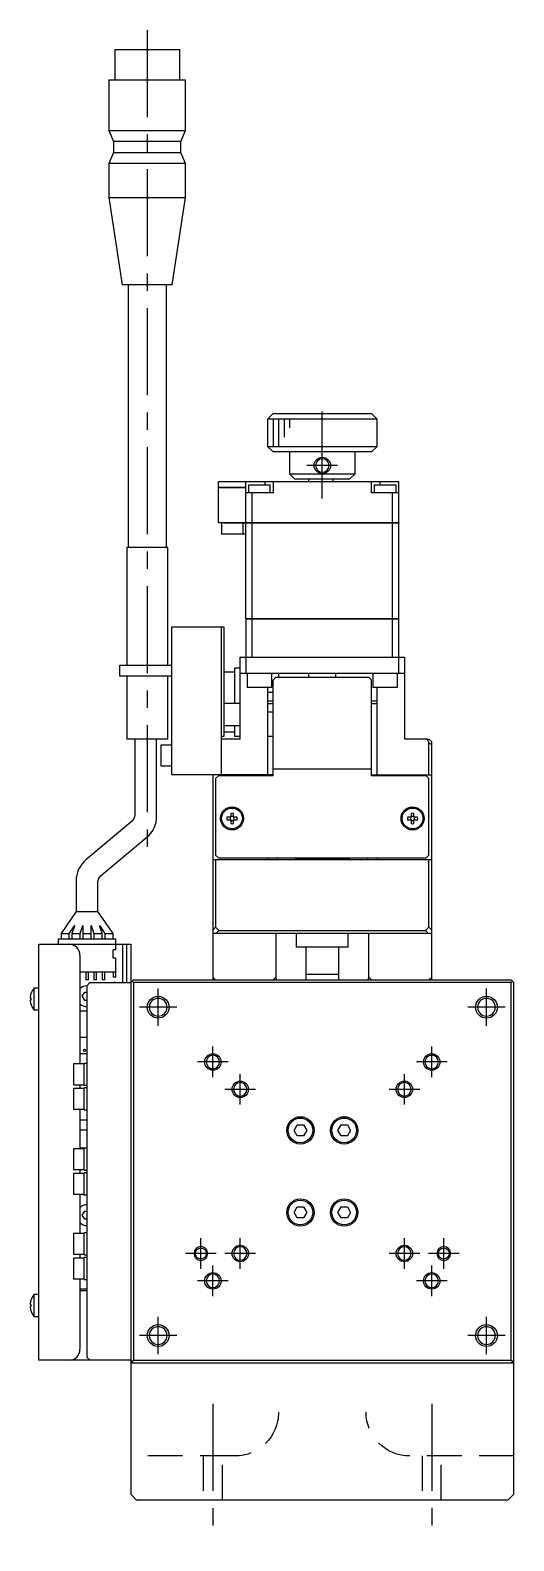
# Model space of a CAD drawing. Extents: x 0 to 797, y -8 to 680.
# Drawn here: x 296.9 to 385.2, y 2.5 to 278.5 of the extents above; entities that cross this region are included whole.
import ezdxf

# ---------------------------------------------------------------- set-up
doc = ezdxf.new("R2010")
doc.units = 0
doc.header["$LTSCALE"] = 0.5
doc.linetypes.add('CENTER', pattern=[50.8, 31.75, -6.35, 6.35, -6.35])
doc.linetypes.add('DASHED', pattern=[19.05, 12.7, -6.35])
for name, color, linetype in [('MSM_CENTER', 1, 'CENTER'), ('MSM_CONTINUOUS', 7, 'CONTINUOUS'), ('MSM_DASHED', 4, 'DASHED'), ('MSM_NARROW', 5, 'CONTINUOUS')]:
    doc.layers.add(name, color=color, linetype=linetype)

msp = doc.modelspace()

# ---------------------------------------------------------------- linework, layer by layer
at = {"layer": 'MSM_CENTER'}
for p, q in [((318.244951, 278.55), (318.244951, 127.45)), ((350.24491, 193.000101), (350.24491, 211.000101)), ((353.04496, 199), (347.44496, 199)), ((320.244951, 96.6), (320.244951, 103.4)), ((380.244951, 96.6), (380.244951, 103.4)), ((323.644951, 100), (316.844951, 100)), ((383.644951, 100), (376.844951, 100)), ((330.244951, 87.2), (330.244951, 92.8)), ((370.244951, 87.2), (370.244951, 92.8)), ((333.044951, 90), (327.444951, 90)), ((373.044951, 90), (367.444951, 90)), ((335.244951, 82.2), (335.244951, 87.8)), ((365.244951, 82.2), (365.244951, 87.8)), ((338.044951, 85), (332.444951, 85)), ((368.044951, 85), (362.444951, 85)), ((328.044951, 52.2), (328.044951, 57.8)), ((335.244951, 52.2), (335.244951, 57.8)), ((365.244951, 52.2), (365.244951, 57.8)), ((372.444951, 52.2), (372.444951, 57.8)), ((330.844951, 55), (325.244951, 55)), ((330.244951, 47.2), (330.244951, 52.8)), ((338.044951, 55), (332.444951, 55)), ((368.044951, 55), (362.444951, 55)), ((375.244951, 55), (369.644951, 55)), ((370.244951, 47.2), (370.244951, 52.8)), ((333.044951, 50), (327.444951, 50)), ((373.044951, 50), (367.444951, 50)), ((320.244951, 36.6), (320.244951, 43.4)), ((380.244951, 36.6), (380.244951, 43.4)), ((323.644951, 40), (316.844951, 40)), ((383.644951, 40), (376.844951, 40)), ((330.244951, 27.5), (330.244951, 2.5)), ((370.244951, 27.5), (370.244951, 2.5))]:
    msp.add_line(p, q, dxfattribs=at)
at = {"layer": 'MSM_CONTINUOUS'}
for p, q in [((312.294951, 275), (324.194951, 275)), ((312.294951, 275), (312.294951, 269.5)), ((324.194951, 269.5), (324.194951, 275)), ((311.244951, 269.5), (325.244951, 269.5)), ((311.244951, 269.5), (311.244951, 260.2)), ((325.244951, 260.2), (325.244951, 269.5)), ((311.244951, 260.2), (325.244951, 260.2)), ((311.244951, 260.2), (312.094951, 258.2)), ((324.394951, 258.2), (325.244951, 260.2)), ((324.394951, 258.2), (312.094951, 258.2)), ((312.094951, 258.2), (312.094951, 256.2)), ((324.394951, 256.2), (324.394951, 258.2)), ((312.094951, 256.2), (311.244951, 254.2)), ((325.244951, 254.2), (311.244951, 254.2)), ((311.244951, 254.2), (311.244951, 248)), ((312.094951, 256.2), (324.394951, 256.2)), ((325.244951, 254.2), (324.394951, 256.2)), ((325.244951, 248), (325.244951, 254.2)), ((311.244951, 248), (325.244951, 248)), ((311.244951, 248), (313.674951, 232)), ((322.814951, 232), (325.244951, 248)), ((322.814951, 232), (313.674951, 232)), ((314.744951, 232), (314.744951, 184)), ((321.744951, 184), (321.744951, 232)), ((341.244951, 208.5), (340.244951, 207.5)), ((360.244951, 207.5), (340.244951, 207.5)), ((340.244951, 207.5), (340.244951, 202.5)), ((341.244951, 208.5), (359.244951, 208.5)), ((360.244951, 207.5), (359.244951, 208.5)), ((360.244951, 202.5), (360.244951, 207.5)), ((340.244951, 202.5), (360.244951, 202.5)), ((340.244951, 202.5), (341.244951, 201.5)), ((359.244951, 201.5), (360.244951, 202.5)), ((359.244951, 201.5), (341.244951, 201.5)), ((344.244951, 201.5), (344.244951, 197.5)), ((356.244951, 197.5), (356.244951, 201.5)), ((331.244951, 195), (331.244951, 196)), ((364.244951, 196), (331.244951, 196)), ((336.244951, 188.5), (336.244951, 196)), ((339.744951, 196), (339.744951, 195.5)), ((341.244951, 196), (341.244951, 194)), ((345.244951, 196.5), (344.244951, 197.5)), ((344.244951, 197.5), (356.244951, 197.5)), ((355.244951, 196.5), (345.244951, 196.5)), ((347.744951, 196.5), (347.744951, 196)), ((352.244951, 196), (352.244951, 196.5)), ((356.244951, 197.5), (355.244951, 196.5)), ((359.244951, 194), (359.244951, 196)), ((360.744951, 196), (360.744951, 195.5)), ((364.244951, 188.5), (364.244951, 196)), ((331.244951, 195), (336.244951, 195)), ((331.244951, 188.5), (331.244951, 194.99)), ((336.244951, 194.99), (331.244951, 194.99)), ((331.254951, 195), (331.254951, 194.99)), ((341.244951, 194), (336.244951, 194)), ((336.744951, 195.5), (336.744951, 194)), ((336.744951, 195.5), (340.744951, 195.5)), ((337.399719, 188.5), (337.399719, 194)), ((340.744951, 194), (340.744951, 195.5)), ((364.244951, 194), (359.244951, 194)), ((359.744951, 195.5), (359.744951, 194)), ((359.744951, 195.5), (363.744951, 195.5)), ((363.090184, 188.5), (363.090184, 194)), ((363.744951, 194), (363.744951, 195.5)), ((364.244951, 188.5), (331.244951, 188.5)), ((331.844951, 188.5), (331.844951, 186.5)), ((332.244951, 188.49), (332.244951, 188.5)), ((364.244951, 188.49), (332.244951, 188.49)), ((335.744951, 188.49), (335.744951, 186.5)), ((336.244951, 171), (336.244951, 188.49)), ((336.254951, 188.5), (336.254951, 188.49)), ((337.399719, 171), (337.399719, 188.49)), ((337.403612, 188.5), (337.403612, 188.49)), ((363.086291, 188.5), (363.086291, 188.49)), ((363.090184, 171), (363.090184, 188.49)), ((364.234951, 188.5), (364.234951, 188.49)), ((364.244951, 171), (364.244951, 188.49)), ((331.844951, 186.5), (336.244951, 186.5)), ((321.994951, 184), (314.494951, 184)), ((314.494951, 184), (314.494951, 162.5)), ((321.994951, 162.5), (321.994951, 184)), ((322.744951, 142.5), (322.744951, 169.5)), ((322.744951, 169.5), (332.244951, 169.5)), ((331.744951, 169.5), (331.744951, 142.5)), ((332.244951, 169.5), (332.244951, 149.5)), ((336.244951, 171), (364.244951, 171)), ((336.244951, 170.99), (336.244951, 161)), ((364.244951, 170.99), (336.244951, 170.99)), ((336.254951, 171), (336.254951, 170.99)), ((337.399719, 164), (337.399719, 170.99)), ((337.403612, 171), (337.403612, 170.99)), ((363.086291, 171), (363.086291, 170.99)), ((363.090184, 164), (363.090184, 170.99)), ((364.234951, 171), (364.234951, 170.99)), ((364.244951, 161), (364.244951, 170.99)), ((335.244951, 164), (365.244951, 164)), ((335.244951, 149.000002), (335.244951, 164)), ((365.244951, 164), (365.244951, 149)), ((313.244951, 160.5), (313.244951, 162.5)), ((313.244951, 162.5), (322.744951, 162.5)), ((322.744951, 160.5), (313.244951, 160.5)), ((314.494951, 160.5), (314.494951, 149)), ((321.994951, 149), (321.994951, 160.5)), ((334.244951, 161.25), (332.244951, 161.25)), ((334.244951, 155.5), (334.244951, 162)), ((334.244951, 162), (335.244951, 162)), ((365.244951, 161), (335.244951, 161)), ((336.494951, 161), (336.494951, 158.5)), ((340.994951, 158.5), (340.994951, 161)), ((341.744951, 160.3), (341.244951, 159.8)), ((341.744951, 160.3), (358.744951, 160.3)), ((342.244951, 161), (342.244951, 160.3)), ((347.744951, 161), (347.744951, 160.3)), ((352.744951, 160.3), (352.744951, 161)), ((359.244951, 159.8), (358.744951, 160.3)), ((359.494951, 161), (359.494951, 158.5)), ((363.994951, 158.5), (363.994951, 161)), ((336.494951, 158.5), (340.994951, 158.5)), ((340.244951, 158.5), (340.244951, 142.3)), ((341.244951, 157.5), (340.244951, 157.5)), ((341.244951, 142.3), (341.244951, 159.8)), ((359.244951, 142.3), (359.244951, 159.8)), ((359.494951, 158.5), (363.994951, 158.5)), ((360.244951, 142.3), (360.244951, 158.5)), ((335.244951, 155.5), (332.244951, 155.5)), ((340.244951, 156), (341.244951, 156)), ((340.244951, 155.5), (341.244951, 155.5)), ((359.244951, 156), (360.244951, 156)), ((359.244951, 155.5), (360.244951, 155.5)), ((340.244951, 154), (341.244951, 154)), ((332.244951, 149.5), (331.744951, 149.5)), ((332.244951, 151.5), (335.244951, 151.5)), ((334.244951, 150.25), (332.244951, 150.25)), ((334.244951, 149.5), (334.244951, 151.5)), ((335.244951, 149.5), (334.244951, 149.5)), ((341.244951, 149.5), (340.244951, 149.5)), ((321.994951, 149), (314.494951, 149)), ((315.969573, 149), (315.969573, 134.89795)), ((319.969573, 134.89795), (319.969573, 149)), ((320.744951, 147.9), (320.744951, 144.1)), ((322.744951, 147.9), (320.744951, 147.9)), ((335.244951, 149.000002), (331.744951, 149.000002)), ((369.438765, 149.000001), (365.244951, 149)), ((369.744951, 148.387628), (369.438765, 149.000001)), ((369.438765, 149.000001), (369.744951, 149)), ((369.744951, 149), (370.244951, 148.5)), ((369.744951, 142.5), (369.744951, 148.387628)), ((370.244951, 147.887628), (369.744951, 148.387628)), ((370.244951, 105), (370.244951, 148.5)), ((320.744951, 144.1), (322.744951, 144.1)), ((341.244951, 142.5), (322.744951, 142.5)), ((330.244951, 142.5), (330.244951, 105)), ((331.244951, 142.3), (330.744951, 141.8)), ((330.744951, 141.8), (330.744951, 127.8)), ((341.244951, 142.3), (331.244951, 142.3)), ((359.244951, 143.5), (341.244951, 143.5)), ((359.244951, 142.5), (370.244951, 142.5)), ((369.244951, 142.3), (359.244951, 142.3)), ((369.744951, 141.8), (369.244951, 142.3)), ((369.744951, 127.8), (369.744951, 141.8)), ((333.504951, 135.419185), (333.504951, 134.74)), ((333.984951, 134.74), (333.984951, 135.419185)), ((366.504951, 135.419185), (366.504951, 134.74)), ((366.984951, 134.74), (366.984951, 135.419185)), ((315.612361, 134.131905), (307.031013, 126.931299)), ((333.504951, 134.74), (332.825767, 134.74)), ((332.825767, 134.26), (333.504951, 134.26)), ((333.504951, 134.26), (333.504951, 133.580816)), ((334.664136, 134.74), (333.984951, 134.74)), ((333.984951, 134.26), (334.664136, 134.26)), ((333.984951, 133.580816), (333.984951, 134.26)), ((366.504951, 134.74), (365.825767, 134.74)), ((365.825767, 134.26), (366.504951, 134.26)), ((366.504951, 134.26), (366.504951, 133.580816)), ((367.664136, 134.74), (366.984951, 134.74)), ((366.984951, 133.580816), (366.984951, 134.26)), ((366.984951, 134.26), (367.664136, 134.26)), ((309.602164, 123.867122), (318.183512, 131.067728)), ((330.244951, 127), (370.244951, 127)), ((330.744951, 127.8), (331.244951, 127.3)), ((330.744951, 127), (330.744951, 114.612373)), ((331.244951, 127.3), (369.244951, 127.3)), ((340.244951, 127.3), (340.244951, 127)), ((341.994951, 127), (341.994951, 127.3)), ((345.244951, 127.3), (345.244951, 127.2)), ((345.244951, 127.2), (355.244951, 127.2)), ((345.244951, 127.2), (345.444951, 127)), ((355.044951, 127), (355.244951, 127.2)), ((355.244951, 127.2), (355.244951, 127.3)), ((358.494951, 127.3), (358.494951, 127)), ((360.244951, 127), (360.244951, 127.3)), ((369.244951, 127.3), (369.744951, 127.8)), ((369.744951, 114.612373), (369.744951, 127)), ((305.244951, 123.101077), (305.244951, 117.5)), ((309.244951, 117.5), (309.244951, 123.101077)), ((305.244951, 117.5), (302.494951, 113.5)), ((305.244951, 117.5), (309.244951, 117.5)), ((311.994951, 113.5), (309.244951, 117.5)), ((302.494951, 113.5), (303.994951, 113.5)), ((302.494951, 113.5), (302.494951, 112.5)), ((303.994951, 113.5), (304.994951, 114.954546)), ((303.994951, 112.5), (303.994951, 113.5)), ((304.994951, 114.954546), (304.494951, 113.5)), ((304.494951, 113.5), (305.994951, 113.5)), ((304.494951, 113.5), (304.494951, 112.5)), ((305.994951, 113.5), (306.494951, 114.954546)), ((305.994951, 112.5), (305.994951, 113.5)), ((306.494951, 114.954546), (306.494951, 112.5)), ((306.494951, 113.5), (307.994951, 113.5)), ((307.994951, 114.954546), (308.494951, 113.5)), ((307.994951, 112.5), (307.994951, 114.954546)), ((308.494951, 113.5), (309.994951, 113.5)), ((308.494951, 113.5), (308.494951, 112.5)), ((309.994951, 113.5), (309.494951, 114.954546)), ((309.494951, 114.954546), (310.494951, 113.5)), ((309.994951, 112.5), (309.994951, 113.5)), ((310.494951, 113.5), (311.994951, 113.5)), ((310.494951, 113.5), (310.494951, 112.5)), ((311.994951, 112.5), (311.994951, 113.5)), ((330.244951, 114.112373), (330.744951, 114.612373)), ((370.244951, 113.5), (330.244951, 113.5)), ((330.744951, 114.612373), (331.357324, 114)), ((331.357324, 114), (330.857324, 113.5)), ((331.357324, 114), (369.132579, 114)), ((341.75967, 113.5), (341.75967, 105.5)), ((345.494951, 113.5), (345.494951, 111)), ((354.994951, 111), (354.994951, 113.5)), ((358.730233, 105.5), (358.730233, 113.5)), ((369.132579, 114), (369.744951, 114.612373)), ((369.632579, 113.5), (369.132579, 114)), ((369.744951, 114.612373), (370.244951, 114.112373)), ((298.444951, 35.5), (298.444951, 111.5)), ((298.444951, 111.5), (315.244951, 111.5)), ((301.994951, 112.5), (301.994951, 111.5)), ((301.994951, 112.5), (312.494951, 112.5)), ((311.994951, 109), (311.994951, 110.5)), ((312.494951, 110.5), (311.994951, 110.5)), ((312.494951, 110.5), (312.494951, 112.5)), ((313.744951, 111.5), (313.744951, 104.5)), ((314.444951, 111.5), (314.444951, 104.5)), ((315.244951, 111.5), (315.244951, 11)), ((354.994951, 111), (345.494951, 111)), ((347.244951, 111), (347.244951, 105)), ((353.244951, 105), (353.244951, 111)), ((305.944951, 109.5), (305.944951, 89.65)), ((312.494951, 109), (311.994951, 109)), ((312.494951, 105.5), (312.494951, 109)), ((305.944951, 106.5), (312.494951, 106.5)), ((305.994951, 105), (305.944951, 105)), ((305.994951, 105), (305.994951, 106.5)), ((306.994951, 106.5), (306.994951, 105)), ((307.494951, 105), (306.994951, 105)), ((307.494951, 105), (307.494951, 106.5)), ((308.494951, 106.5), (308.494951, 105)), ((308.994951, 105), (308.494951, 105)), ((308.994951, 105), (308.994951, 106.5)), ((309.994951, 106.5), (309.994951, 105)), ((310.494951, 105), (309.994951, 105)), ((310.494951, 105), (310.494951, 106.5)), ((311.994951, 106.5), (311.994951, 105.5)), ((312.494951, 105.5), (311.994951, 105.5)), ((315.244951, 104.5), (315.744951, 105)), ((315.744951, 105), (384.744951, 105)), ((330.744951, 105), (330.244951, 105.5)), ((341.75967, 105.5), (341.25967, 105)), ((341.939342, 105), (341.75967, 105.5)), ((353.244956, 106), (347.244946, 106)), ((358.730233, 105.5), (358.550561, 105)), ((359.230233, 105), (358.730233, 105.5)), ((370.244951, 105.5), (369.744951, 105)), ((384.744951, 105), (385.244951, 104.5)), ((296.989219, 102.45), (296.989219, 102.428709)), ((297.546952, 103.5), (297.546952, 99.5)), ((298.444951, 103.5), (297.546952, 103.5)), ((306.378926, 102), (306.811939, 102.75)), ((306.811939, 102.75), (307.244951, 102.75)), ((307.744951, 104.5), (307.244951, 104)), ((307.244951, 36), (307.244951, 104)), ((307.744951, 104.5), (315.244951, 104.5)), ((315.744951, 104.5), (315.494951, 104.75)), ((315.744951, 104.5), (315.744951, 35.5)), ((384.744951, 104.5), (315.744951, 104.5)), ((384.994951, 104.75), (384.744951, 104.5)), ((384.744951, 35.5), (384.744951, 104.5)), ((385.244951, 11), (385.244951, 104.5)), ((296.857476, 101.7), (296.989219, 101.7)), ((296.989219, 101.3), (296.857476, 101.3)), ((296.989219, 101.7), (296.989219, 101.3)), ((296.989219, 100.571291), (296.989219, 100.55)), ((297.546952, 99.5), (298.444951, 99.5)), ((306.811939, 101.25), (306.378926, 102)), ((307.244951, 101.25), (306.811939, 101.25)), ((305.944951, 99.345), (307.244951, 99.345)), ((307.244951, 94.445), (305.944951, 94.445)), ((307.244951, 91.5), (305.944951, 91.5)), ((304.744951, 89.65), (304.744951, 85.85)), ((306.744951, 89.65), (304.744951, 89.65)), ((306.744951, 85.75), (306.744951, 89.75)), ((307.244951, 89.75), (306.744951, 89.75)), ((304.744951, 85.85), (306.744951, 85.85)), ((305.944951, 85.85), (305.944951, 85.15)), ((306.744951, 85.75), (307.244951, 85.75)), ((304.744951, 85.15), (304.744951, 81.35)), ((306.744951, 85.15), (304.744951, 85.15)), ((306.744951, 81.25), (306.744951, 85.25)), ((307.244951, 85.25), (306.744951, 85.25)), ((304.744951, 81.35), (306.744951, 81.35)), ((305.944951, 81.35), (305.944951, 74.15)), ((306.744951, 81.25), (307.244951, 81.25)), ((305.944951, 79.42), (307.244951, 79.42)), ((307.244951, 77.54), (305.944951, 77.54)), ((345.090251, 77.5), (345.667601, 78.5)), ((345.667601, 76.5), (345.090251, 77.5)), ((345.667601, 78.5), (346.822302, 78.5)), ((346.822302, 78.5), (347.399652, 77.5)), ((347.399652, 77.5), (346.822302, 76.5)), ((353.090251, 77.5), (353.667601, 78.5)), ((353.667601, 76.5), (353.090251, 77.5)), ((353.667601, 78.5), (354.822302, 78.5)), ((354.822302, 78.5), (355.399652, 77.5)), ((355.399652, 77.5), (354.822302, 76.5)), ((346.822302, 76.5), (345.667601, 76.5)), ((354.822302, 76.5), (353.667601, 76.5)), ((304.744951, 74.15), (304.744951, 70.35)), ((306.744951, 74.15), (304.744951, 74.15)), ((305.944951, 74.34), (307.244951, 74.34)), ((306.744951, 70.25), (306.744951, 74.25)), ((307.244951, 74.25), (306.744951, 74.25)), ((304.744951, 70.35), (306.744951, 70.35)), ((304.744951, 69.65), (304.744951, 65.85)), ((306.744951, 69.65), (304.744951, 69.65)), ((305.944951, 70.35), (305.944951, 69.65)), ((306.744951, 70.25), (307.244951, 70.25)), ((306.744951, 65.75), (306.744951, 69.75)), ((307.244951, 69.75), (306.744951, 69.75)), ((304.744951, 65.85), (306.744951, 65.85)), ((305.944951, 65.85), (305.944951, 58.65)), ((306.744951, 65.75), (307.244951, 65.75)), ((345.090251, 62.5), (345.667601, 63.5)), ((345.667601, 63.5), (346.822302, 63.5)), ((346.822302, 63.5), (347.399652, 62.5)), ((353.090251, 62.5), (353.667601, 63.5)), ((353.667601, 63.5), (354.822302, 63.5)), ((354.822302, 63.5), (355.399652, 62.5)), ((306.378926, 62), (306.811939, 62.75)), ((306.811939, 61.25), (306.378926, 62)), ((306.811939, 62.75), (307.244951, 62.75)), ((307.244951, 61.25), (306.811939, 61.25)), ((345.667601, 61.5), (345.090251, 62.5)), ((346.822302, 61.5), (345.667601, 61.5)), ((347.399652, 62.5), (346.822302, 61.5)), ((353.667601, 61.5), (353.090251, 62.5)), ((354.822302, 61.5), (353.667601, 61.5)), ((355.399652, 62.5), (354.822302, 61.5)), ((304.744951, 58.65), (304.744951, 54.85)), ((306.744951, 58.65), (304.744951, 58.65)), ((306.744951, 54.75), (306.744951, 58.75)), ((307.244951, 58.75), (306.744951, 58.75)), ((304.744951, 54.85), (306.744951, 54.85)), ((304.744951, 54.15), (304.744951, 50.35)), ((306.744951, 54.15), (304.744951, 54.15)), ((305.944951, 54.85), (305.944951, 54.15)), ((306.744951, 54.75), (307.244951, 54.75)), ((306.744951, 50.25), (306.744951, 54.25)), ((307.244951, 54.25), (306.744951, 54.25)), ((304.744951, 50.35), (306.744951, 50.35)), ((305.944951, 50.35), (305.944951, 37.5)), ((306.744951, 50.25), (307.244951, 50.25)), ((297.546952, 47.5), (297.546952, 43.5)), ((298.444951, 47.5), (297.546952, 47.5)), ((307.244951, 48.5), (305.944951, 48.5)), ((307.244951, 48.2), (305.944951, 48.2)), ((296.857476, 45.7), (296.989219, 45.7)), ((296.989219, 45.3), (296.857476, 45.3)), ((296.989219, 46.45), (296.989219, 46.428709)), ((296.989219, 45.7), (296.989219, 45.3)), ((296.989219, 44.571291), (296.989219, 44.55)), ((297.546952, 43.5), (298.444951, 43.5)), ((307.244951, 36), (307.744951, 35.5)), ((315.244951, 35.5), (298.444951, 35.5)), ((315.744951, 35), (315.244951, 35.5)), ((315.244951, 35), (385.244951, 35)), ((315.494951, 35.25), (315.744951, 35.5)), ((315.744951, 35.5), (384.744951, 35.5)), ((384.744951, 35.5), (384.994951, 35.25)), ((385.244951, 35.5), (384.744951, 35)), ((315.244951, 11), (316.244951, 10)), ((316.244951, 10), (384.244951, 10)), ((384.244951, 10), (385.244951, 11))]:
    msp.add_line(p, q, dxfattribs=at)
at = {"layer": 'MSM_CONTINUOUS', "extrusion": (0, 0, -1)}
for centre, radius in [((-350.24496, 199), 1.2295), ((-320.244951, 100), 1.621), ((-380.244951, 100), 1.621), ((-330.244951, 90), 1.2295), ((-370.244951, 90), 1.2295), ((-335.244951, 85), 1.2295), ((-365.244951, 85), 1.2295), ((-335.244951, 55), 1.2295), ((-365.244951, 55), 1.2295), ((-330.244951, 50), 1.2295), ((-370.244951, 50), 1.2295), ((-320.244951, 40), 1.621), ((-380.244951, 40), 1.621)]:
    msp.add_circle(centre, radius, dxfattribs=at)
at = {"layer": 'MSM_CONTINUOUS'}
for centre, radius in [((333.744951, 134.5), 2.1), ((333.744951, 134.5), 1.9), ((366.744951, 134.5), 2.1), ((366.744951, 134.5), 1.9), ((306.774951, 92.1325), 0.2), ((346.244951, 77.5), 2.5), ((346.244951, 77.5), 2.25), ((354.244951, 77.5), 2.5), ((354.244951, 77.5), 2.25), ((346.244951, 62.5), 2.5), ((346.244951, 62.5), 2.25), ((354.244951, 62.5), 2.5), ((354.244951, 62.5), 2.25), ((328.044951, 55), 1.0065), ((372.444951, 55), 1.0065)]:
    msp.add_circle(centre, radius, dxfattribs=at)
for centre, radius, start, end in [((333.744951, 134.5), 0.95, 75.36671, 104.63329), ((366.744951, 134.5), 0.95, 75.36671, 104.63329), ((314.969573, 134.89795), 1, 310, 0), ((314.969573, 134.89795), 5, 310, 0), ((333.744951, 134.5), 0.95, 165.36671, 194.63329), ((333.744951, 134.5), 0.364721, 138.849633, 221.150367), ((333.744951, 134.5), 0.364721, 48.849633, 131.150367), ((333.744951, 134.5), 0.364721, 228.849633, 311.150367), ((333.744951, 134.5), 0.95, 255.36671, 284.63329), ((333.744951, 134.5), 0.364721, 318.849633, 41.150367), ((333.744951, 134.5), 0.95, 345.36671, 14.63329), ((366.744951, 134.5), 0.95, 165.36671, 194.63329), ((366.744951, 134.5), 0.364721, 138.849633, 221.150367), ((366.744951, 134.5), 0.364721, 48.849633, 131.150367), ((366.744951, 134.5), 0.364721, 228.849633, 311.150367), ((366.744951, 134.5), 0.95, 255.36671, 284.63329), ((366.744951, 134.5), 0.364721, 318.849633, 41.150367), ((366.744951, 134.5), 0.95, 345.36671, 14.63329), ((310.244951, 123.101077), 5, 130, 180), ((310.244951, 123.101077), 1, 130, 180), ((303.944951, 109.5), 2, 0, 90), ((300.044951, 101.5), 3.193744, 163.094742, 176.40965), ((300.044951, 101.5), 3.2, 141.317813, 162.729995), ((307.244951, 102), 1.9, 90, 133.173551), ((312.324951, 104.3563), 0.2, 45.930776, 134.069224), ((300.044951, 101.5), 3.193744, 183.59035, 196.905258), ((300.044951, 101.5), 3.2, 197.270005, 218.682187), ((307.244951, 102), 1.9, 226.826449, 270), ((307.244951, 62), 1.9, 90, 133.173551), ((306.609951, 65.945), 0.2, 208.35935, 312.45415), ((307.244951, 62), 1.9, 226.826449, 269.99994), ((300.044951, 45.5), 3.2, 141.317813, 162.729995), ((300.044951, 45.5), 3.193744, 163.094742, 176.40965), ((300.044951, 45.5), 3.193744, 183.59035, 196.905258), ((300.044951, 45.5), 3.2, 197.270005, 218.682187), ((303.944951, 37.5), 2, 270, 0)]:
    msp.add_arc(centre, radius, start, end, dxfattribs=at)
at = {"layer": 'MSM_DASHED'}
for p, q in [((334.244951, 18), (315.244951, 18)), ((328.494951, 18), (328.494951, 10)), ((331.994951, 10), (331.994951, 18)), ((385.244951, 18), (366.244951, 18)), ((368.494951, 18), (368.494951, 10)), ((371.994951, 10), (371.994951, 18))]:
    msp.add_line(p, q, dxfattribs=at)
at = {"layer": 'MSM_DASHED', "extrusion": (0, 0, -1)}
for centre, start, end in [((-334.244951, 26), 180, 270), ((-366.244951, 26), 270, 0)]:
    msp.add_arc(centre, 8, start, end, dxfattribs=at)
at = {"layer": 'MSM_NARROW'}
for p, q in [((341.244951, 207.5), (341.244951, 202.5)), ((342.244951, 207.5), (342.244951, 202.5)), ((343.244951, 207.5), (343.244951, 204.2)), ((344.244951, 207.5), (344.244951, 205.9))]:
    msp.add_line(p, q, dxfattribs=at)
for centre, radius in [((350.24496, 199), 1.5), ((320.244951, 100), 2), ((380.244951, 100), 2), ((330.244951, 90), 1.5), ((370.244951, 90), 1.5), ((335.244951, 85), 1.5), ((365.244951, 85), 1.5), ((335.244951, 55), 1.5), ((365.244951, 55), 1.5), ((330.244951, 50), 1.5), ((370.244951, 50), 1.5), ((320.244951, 40), 2), ((380.244951, 40), 2)]:
    msp.add_circle(centre, radius, dxfattribs=at)
at = {"layer": 'MSM_NARROW', "extrusion": (0, 0, -1)}
for centre in [(-328.044951, 55), (-372.444951, 55)]:
    msp.add_circle(centre, 1.25, dxfattribs=at)

doc.saveas('drawing.dxf')
